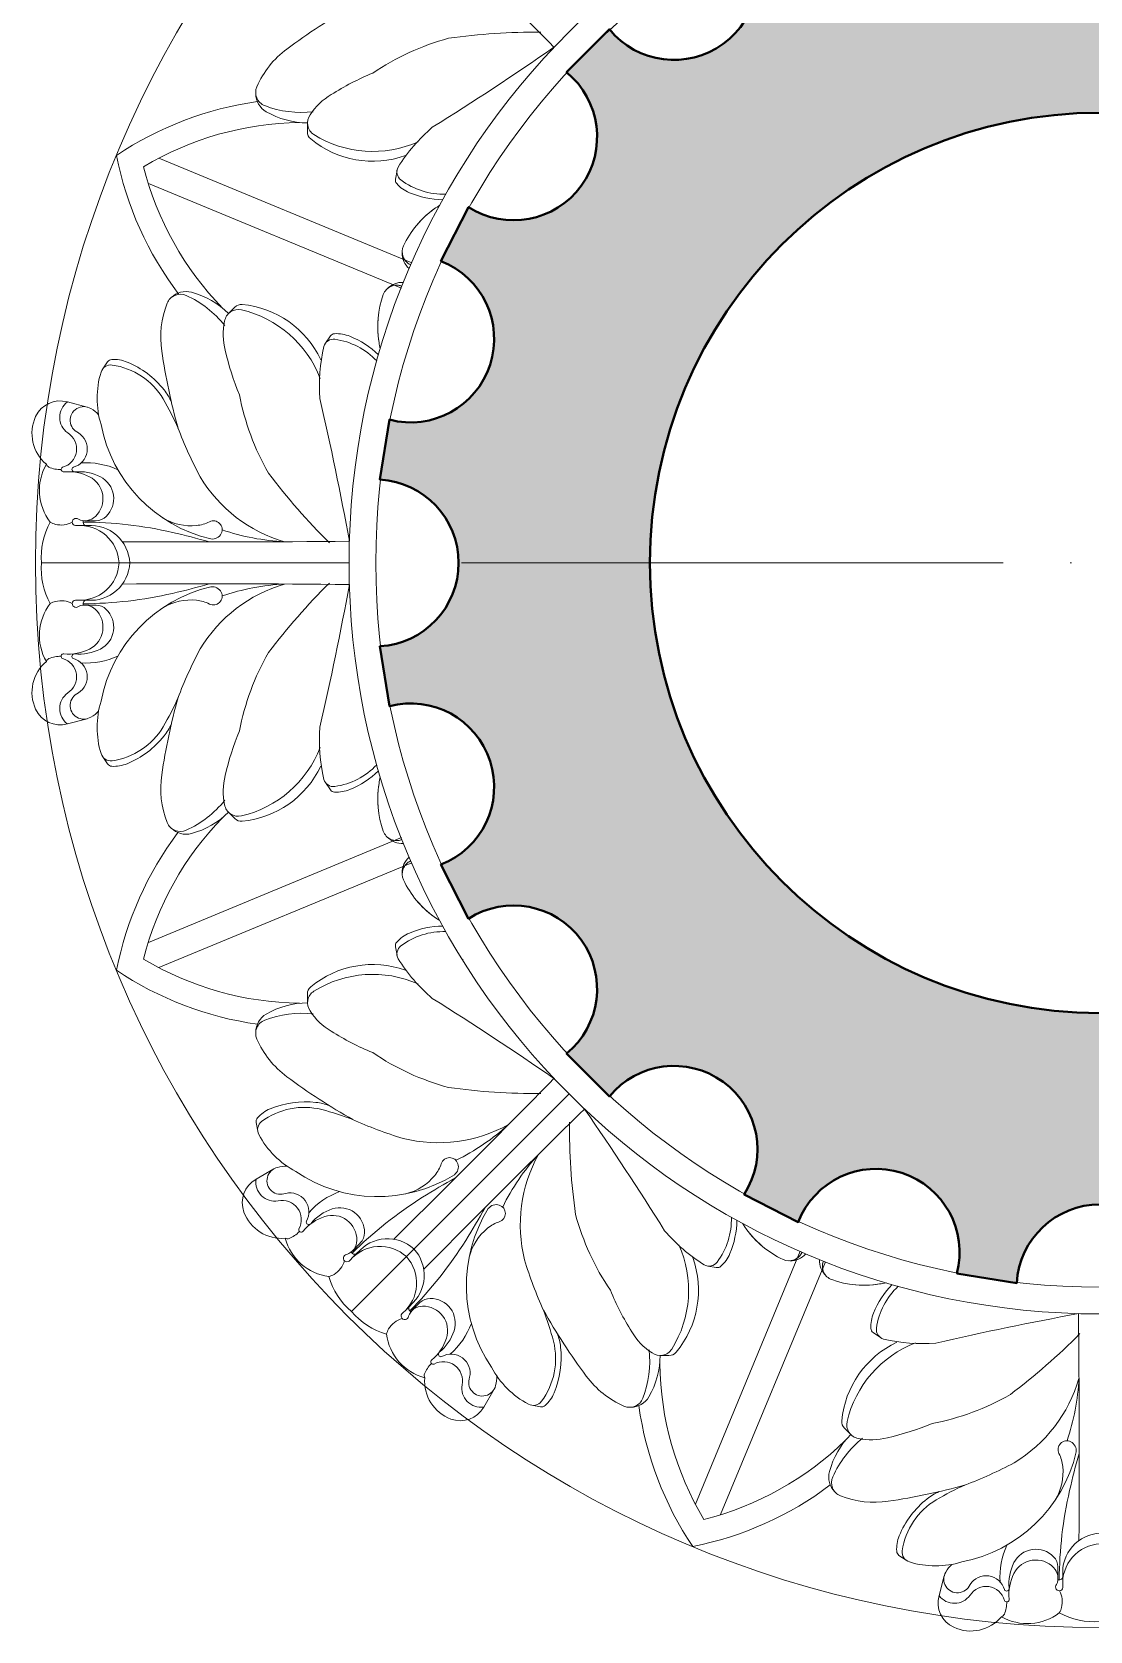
# Model space of a CAD drawing. Header units: millimetres. Extents: x 542654 to 551203, y 315718 to 321804.
# Drawn here: x 548504 to 548738.5, y 317888.3 to 318242.7 of the extents above; entities that cross this region are included whole.
import ezdxf

# ---------------------------------------------------------------- set-up
doc = ezdxf.new("R2010")
doc.units = ezdxf.units.MM
doc.linetypes.add('ACAD_ISO04W100', pattern=[30, 24, -3, 0, -3])
doc.layers.add('cad-block.com', color=250, linetype='Continuous')

msp = doc.modelspace()

# ---------------------------------------------------------------- hatches: boundary and pattern name
at = {"layer": 'cad-block.com', "lineweight": 0, "true_color": 0x000000}
h = msp.add_hatch(color=18, dxfattribs=at)
h.set_gradient(color2=(26, 26, 26), one_color=1, tint=0.1)
h.paths.add_polyline_path([(548819.65, 318264.97), (548807.67, 318271.07, -0.943989), (548772.53, 318282.49), (548759.25, 318284.59, -0.943989), (548722.31, 318284.59), (548709.03, 318282.49, -0.943989), (548673.89, 318271.07), (548661.91, 318264.97, -0.943988), (548632.03, 318243.25), (548622.52, 318233.75, -0.943988), (548600.8, 318203.86), (548594.7, 318191.88, -0.943986), (548583.28, 318156.74), (548581.18, 318143.46, -0.943988), (548581.18, 318106.52), (548583.28, 318093.24, -0.943987), (548594.7, 318058.11), (548600.8, 318046.13, -0.943983), (548622.52, 318016.24), (548632.03, 318006.73, -0.943983), (548661.91, 317985.02), (548673.89, 317978.91, -0.943986), (548709.03, 317967.5), (548722.31, 317965.39, -0.943989), (548759.25, 317965.39), (548772.53, 317967.5, -0.943986), (548807.67, 317978.91), (548819.65, 317985.02, -0.943984), (548849.53, 318006.73), (548859.04, 318016.24, -0.943989), (548880.76, 318046.13), (548886.86, 318058.11, -0.943988), (548898.28, 318093.24), (548900.38, 318106.52, -0.943988), (548900.38, 318143.46), (548898.28, 318156.74, -0.943989), (548886.86, 318191.88), (548880.76, 318203.86, -0.943989), (548859.04, 318233.75), (548849.53, 318243.25, -0.943989)])
h.paths.add_polyline_path([(548840.55, 318124.99, -1), (548641.01, 318124.99, -1)], flags=16)

# ---------------------------------------------------------------- linework, layer by layer
at = {"layer": 'cad-block.com', "color": 18, "lineweight": 0, "true_color": 0x000000}
for points in [[(548619.74, 318239.26, 0.00394), (548584.24, 318274.9)], [(548575.19, 318248.38, 0.031779), (548560.52, 318238.87, 0.130738), (548553.89, 318230.52, 0.427656), (548555.64, 318226.33, 0.120528), (548566.38, 318224.97, 0.120528)], [(548616.84, 318242.62, 0.036563), (548596.39, 318241.26, 0.084193), (548579.56, 318233.52)], [(548619.74, 318239.26, -0.011532), (548592.78, 318221.53, 0.073724), (548585.19, 318212.73, 0.369673), (548585.83, 318209.86, 0.170729), (548595.77, 318206.72, 0.170729)], [(548579.56, 318233.52, -0.067216), (548579.56, 318233.52, 0.045938), (548570.37, 318228.77, 0.12291), (548565.69, 318224.3, 0.43648), (548566.53, 318219.92, 0.249318), (548589.62, 318218.32, 0.168128)], [(548553.64, 318228.98, 0.266317), (548555.97, 318224.99, 0.128186), (548565.1, 318222.49, 3.392852)], [(548554, 318227.23, 0.113645), (548522.78, 318215.29, -59.120073)], [(548563.31, 318222.6, 0.131955), (548528.8, 318212.8, 0.275626)], [(548565.1, 318222.49), (548565.1, 318220.54, 0.215345), (548565.82, 318218.96, 0.264602), (548586.81, 318215.27, -41148.719541)], [(548536.62, 318184.51, -0.11481), (548522.78, 318215.29)], [(548546.27, 318181.47, -0.13196), (548528.8, 318212.8, -0.275626)], [(548584.95, 318211.96), (548584.6, 318210.06, 0.231904), (548584.88, 318209.05, 0.111123), (548587.7, 318207.04, 0.094061), (548595.07, 318205.48, 0.094061)], [(548584.95, 318211.96), (548584.6, 318210.06, 0.231904), (548584.88, 318209.05, 0.111123), (548587.7, 318207.04, 0.094061), (548595.07, 318205.48, 0.094061)], [(548594.42, 318204.28, 0.002653), (548593.22, 318203.44, 0.130738), (548586.39, 318195.26, 0.422249), (548587.99, 318191.05, 0.422249)], [(548594.42, 318204.28, 0.002653), (548593.22, 318203.44, 0.073107), (548588.86, 318199.28)], [(548586.1, 318193.73, 0.21611), (548587.63, 318190.21, 0.21611)], [(548586.1, 318193.73, 0.21611), (548587.63, 318190.21, 0.21611)], [(548586.16, 318193.32, 0.245898), (548587.99, 318191.05, 0.245898)], [(548534.92, 318183.79, -0.266317), (548539.39, 318184.97, -0.128186), (548547.62, 318180.27, -3.392852)], [(548581.22, 318172.42, -0.002653), (548580.97, 318173.86, -0.130738), (548581.92, 318184.48, -0.422249), (548586.03, 318186.32, -0.422249)], [(548582.8, 318185.76, -0.21611), (548586.37, 318187.17, -0.21611)], [(548582.8, 318185.76, -0.21611), (548586.37, 318187.17, -0.21611)], [(548583.13, 318186.01, -0.245898), (548586.03, 318186.32, -0.245898)], [(548536.44, 318154.83, -0.031779), (548532.8, 318171.93, -0.130738), (548534.01, 318182.53, -0.427656), (548538.21, 318184.25, -0.120528), (548546.77, 318177.62, -0.120528)], [(548547.62, 318180.27), (548548.99, 318181.65, -0.215345), (548550.62, 318182.27, -0.264602), (548568.07, 318170.03, 41148.719541)], [(548550.04, 318162.24, 0.067216), (548550.04, 318162.24, -0.045938), (548546.89, 318172.11, -0.12291), (548546.75, 318178.57, -0.43648), (548550.45, 318181.08, -0.249318), (548567.91, 318165.88, -0.168128)], [(548581.22, 318172.42, -0.002653), (548580.97, 318173.86, -0.073107), (548580.82, 318179.89)], [(548574.39, 318129.78, 0.011532), (548567.86, 318161.39, -0.073724), (548568.72, 318172.97, -0.369673), (548571.2, 318174.55, -0.170729), (548580.45, 318169.75, -0.170729)], [(548569.09, 318173.69), (548570.19, 318175.28, -0.231904), (548571.1, 318175.79, -0.111123), (548574.52, 318175.21, -0.094061), (548580.84, 318171.11, -0.094061)], [(548569.09, 318173.69), (548570.19, 318175.28, -0.231904), (548571.1, 318175.79, -0.111123), (548574.52, 318175.21, -0.094061), (548580.84, 318171.11, -0.094061)], [(548543.72, 318130.3, -0.2965), (548519.35, 318155.67, -0.148504), (548519.35, 318167.26, -0.369673), (548521.82, 318168.83, -0.227087), (548533.12, 318161.32, -0.031874), (548536.44, 318154.83)], [(548519.72, 318167.97), (548520.82, 318169.56, -0.231904), (548521.73, 318170.07, -0.111123), (548525.14, 318169.5, -0.128926), (548533.33, 318163.34, -0.064699), (548534.95, 318160.66, 0.833227)], [(548507.23, 318146.84, -0.336885), (548504.86, 318157.43, -0.369624), (548511.89, 318160.67, 0.09503)], [(548511.89, 318160.67, 0.506611), (548511.96, 318153.82, -0.650784), (548510.84, 318146.19, -0.030699)], [(548569.97, 318129.46, -0.036563), (548556.47, 318144.88, -0.084193), (548550.04, 318162.25)], [(548517.12, 318159.18, 1.076436), (548514.34, 318153.82, -0.650784), (548513.22, 318146.19, -0.030699)], [(548517.12, 318159.18, -0.08628), (548518.82, 318157.82, -0.096741)], [(548560.05, 318129.67, -0.189095), (548541.34, 318144.04, -0.033562), (548536.41, 318154.95, 0.115313), (548536.41, 318154.95, -1.802822)], [(548508.09, 318134.03), (548508.09, 318134.03, -0.304164), (548507.23, 318146.84, -1.721289)], [(548510.52, 318145.69, -0.116425), (548507.79, 318146.22, -0.214751), (548507.23, 318146.84, -1.361399)], [(548513.97, 318133.26, -1.646885), (548514.33, 318134.65, 0.30867), (548518.12, 318135.29, 0.514069), (548516.82, 318144.08, 0.145405), (548511.13, 318145.15, -0.845239), (548510.84, 318146.19, -0.471594)], [(548518.26, 318134.34, 0.185281), (548520.5, 318135.29, 0.514069), (548519.2, 318144.08, 0.145405), (548513.51, 318145.15, -0.845239), (548513.22, 318146.19)], [(548514.95, 318147.15, -0.126961), (548523.07, 318145.63, -0.586337)], [(548508.09, 318134.03, 0.150854), (548506.17, 318124.99, -3.307885)], [(548512.98, 318134.02, -0.186151), (548509.24, 318133.53, -0.094737), (548508.09, 318134.03, -15.762935)], [(548523.34, 318124.99, 0.424273), (548513.97, 318133.26, 2.119662)], [(548516.35, 318133.26, -0.607063), (548515.43, 318134.35, -0.607063)], [(548515.37, 318134.05, -0.055477), (548535.18, 318131.75, -0.013752), (548543.39, 318129.63, 1.957294)], [(548525.73, 318124.99, 0.424273), (548516.35, 318133.26, 2.119662)], [(548533.06, 318134.93, 0.161765), (548540.54, 318133.27, 0.093267), (548543.37, 318134.1, -0.728492), (548545.98, 318131.49, -0.314769), (548543.72, 318130.3, -32.564591)], [(548546.19, 318132.32, 0.069343), (548560.05, 318129.67, 1.99707)], [(548574.39, 318129.78, -0.00394), (548524.09, 318129.69)], [(548508.09, 318115.96, -0.150854), (548506.17, 318124.99, 3.307885)], [(548523.34, 318124.99, -0.424273), (548513.97, 318116.73, -2.119662)], [(548525.73, 318124.99, -0.424273), (548516.35, 318116.73, -2.119662)], [(548515.37, 318115.94, 0.055477), (548535.18, 318118.23, 0.013752), (548543.39, 318120.36, -1.957294)], [(548543.72, 318119.69, 0.2965), (548519.35, 318094.32, 0.148504), (548519.35, 318082.73, 0.369673), (548521.82, 318081.15, 0.227087), (548533.12, 318088.67, 0.031874), (548536.44, 318095.15)], [(548574.39, 318120.21, 0.00394), (548524.09, 318120.3)], [(548533.06, 318115.06, -0.161765), (548540.54, 318116.72, -0.093267), (548543.37, 318115.88, 0.728492), (548545.98, 318118.49, 0.314769), (548543.72, 318119.69, 32.564591)], [(548560.05, 318120.31, 0.189095), (548541.34, 318105.94, 0.033562), (548536.41, 318095.03, -0.115313), (548536.41, 318095.03, 1.802822)], [(548546.19, 318117.67, -0.069343), (548560.05, 318120.31, -1.99707)], [(548569.97, 318120.53, 0.036563), (548556.47, 318105.11, 0.084193), (548550.04, 318087.74)], [(548574.39, 318120.21, -0.011532), (548567.86, 318088.6, 0.073724), (548568.72, 318077.01, 0.369673), (548571.2, 318075.44, 0.170729), (548580.45, 318080.24, 0.170729)], [(548508.09, 318115.96), (548508.09, 318115.96, 0.304164), (548507.23, 318103.14, 1.721289)], [(548512.98, 318115.97, 0.186151), (548509.24, 318116.45, 0.094737), (548508.09, 318115.96, 15.762935)], [(548513.97, 318116.73, 1.646885), (548514.33, 318115.34, -0.30867), (548518.12, 318114.69, -0.514069), (548516.82, 318105.9, -0.145405), (548511.13, 318104.84, 0.845239), (548510.84, 318103.79, 0.471594)], [(548518.26, 318115.65, -0.185281), (548520.5, 318114.69, -0.514069), (548519.2, 318105.9, -0.145405), (548513.51, 318104.84, 0.845239), (548513.22, 318103.79)], [(548516.35, 318116.73, 0.607063), (548515.43, 318115.63, 0.607063)], [(548510.52, 318104.29, 0.116425), (548507.79, 318103.77, 0.214751), (548507.23, 318103.14, 1.361399)], [(548511.89, 318089.31, -0.506611), (548511.96, 318096.16, 0.650784), (548510.84, 318103.79, 0.030699)], [(548517.12, 318090.81, -1.076436), (548514.34, 318096.16, 0.650784), (548513.22, 318103.79, 0.030699)], [(548514.95, 318102.83, 0.126961), (548523.07, 318104.35, 0.586337)], [(548507.23, 318103.14, 0.336885), (548504.86, 318092.56, 0.369624), (548511.89, 318089.31, -0.09503)], [(548536.44, 318095.15, 0.031779), (548532.8, 318078.05, 0.130738), (548534.01, 318067.46, 0.427656), (548538.21, 318065.74, 0.120528), (548546.77, 318072.37, 0.120528)], [(548517.12, 318090.81, 0.08628), (548518.82, 318092.16, 0.096741)], [(548519.72, 318082.01), (548520.82, 318080.42, 0.231904), (548521.73, 318079.91, 0.111123), (548525.14, 318080.49, 0.128926), (548533.33, 318086.64, 0.064699), (548534.95, 318089.33, -0.833227)], [(548550.04, 318087.74, -0.067216), (548550.04, 318087.74, 0.045938), (548546.89, 318077.88, 0.12291), (548546.75, 318071.41, 0.43648), (548550.45, 318068.91, 0.249318), (548567.91, 318084.1, 0.168128)], [(548547.62, 318069.71), (548548.99, 318068.33, 0.215345), (548550.62, 318067.72, 0.264602), (548568.07, 318079.96, -41148.719541)], [(548569.09, 318076.3), (548570.19, 318074.7, 0.231904), (548571.1, 318074.19, 0.111123), (548574.52, 318074.77, 0.094061), (548580.84, 318078.87, 0.094061)], [(548569.09, 318076.3), (548570.19, 318074.7, 0.231904), (548571.1, 318074.19, 0.111123), (548574.52, 318074.77, 0.094061), (548580.84, 318078.87, 0.094061)], [(548581.22, 318077.57, 0.002653), (548580.97, 318076.13, 0.130738), (548581.92, 318065.51, 0.422249), (548586.03, 318063.66, 0.422249)], [(548581.22, 318077.57, 0.002653), (548580.97, 318076.13, 0.073107), (548580.82, 318070.1)], [(548546.3, 318068.52, 0.132635), (548528.8, 318037.19, 0.275626)], [(548534.92, 318066.2, 0.266317), (548539.39, 318065.02, 0.128186), (548547.62, 318069.71, 3.392852)], [(548536.41, 318065.21, 0.113644), (548522.78, 318034.69, -59.120073)], [(548582.8, 318064.22, 0.21611), (548586.37, 318062.81, 0.21611)], [(548582.8, 318064.22, 0.21611), (548586.37, 318062.81, 0.21611)], [(548583.13, 318063.97, 0.245898), (548586.03, 318063.66, 0.245898)], [(548586.1, 318056.26, -0.21611), (548587.63, 318059.78, -0.21611)], [(548586.1, 318056.26, -0.21611), (548587.63, 318059.78, -0.21611)], [(548594.42, 318045.7, -0.002653), (548593.22, 318046.54, -0.130738), (548586.39, 318054.73, -0.422249), (548587.99, 318058.94, -0.422249)], [(548586.16, 318056.67, -0.245898), (548587.99, 318058.94, -0.245898)], [(548594.42, 318045.7, -0.002653), (548593.22, 318046.54, -0.073107), (548588.86, 318050.7)], [(548584.95, 318038.02), (548584.6, 318039.93, -0.231904), (548584.88, 318040.93, -0.111123), (548587.7, 318042.94, -0.094061), (548595.07, 318044.51, -0.094061)], [(548584.95, 318038.02), (548584.6, 318039.93, -0.231904), (548584.88, 318040.93, -0.111123), (548587.7, 318042.94, -0.094061), (548595.07, 318044.51, -0.094061)], [(548619.74, 318010.72, 0.011532), (548592.78, 318028.45, -0.073724), (548585.19, 318037.26, -0.369673), (548585.83, 318040.12, -0.170729), (548595.77, 318043.27, -0.170729)], [(548563.31, 318027.39, -0.131961), (548528.8, 318037.19)], [(548599.65, 318037.1, -0.000702), (548599.48, 318037, -0.000702)], [(548554, 318022.76, -0.113645), (548522.78, 318034.69, 59.120073)], [(548565.1, 318027.5), (548565.1, 318029.44, -0.215345), (548565.82, 318031.03, -0.264602), (548586.81, 318034.71, 41148.719541)], [(548579.56, 318016.46, 0.067216), (548579.56, 318016.46, -0.045938), (548570.37, 318021.21, -0.12291), (548565.69, 318025.68, -0.43648), (548566.53, 318030.06, -0.249318), (548589.62, 318031.67, -0.168128)], [(548589.16, 318032.01, -0.000665), (548588.99, 318031.94, -0.000665)], [(548553.64, 318021, -0.266317), (548555.97, 318024.99, -0.128186), (548565.1, 318027.5, -3.392852)], [(548575.19, 318001.6, -0.031779), (548560.52, 318011.12, -0.130738), (548553.89, 318019.46, -0.427656), (548555.64, 318023.66, -0.120528), (548566.38, 318025.02, -0.120528)], [(548616.84, 318007.37, -0.036563), (548596.39, 318008.73, -0.084193), (548579.56, 318016.46)], [(548619.74, 318010.72, -0.00394), (548584.24, 317975.09)], [(548554.07, 317999.07), (548553.73, 318000.97, -0.231904), (548554.01, 318001.98, -0.111123), (548556.83, 318003.99, -0.128926), (548566.98, 318005.42, -0.064699), (548570.02, 318004.66, 0.833227)], [(548597.69, 317989.4, -0.2965), (548562.51, 317990.11, -0.148504), (548554.32, 317998.3, -0.369673), (548554.95, 318001.16, -0.227087), (548568.26, 318003.84, -0.031874), (548575.19, 318001.6)], [(548609.68, 318000.51, -0.189095), (548586.28, 317997.44, -0.033562), (548575.08, 318001.66, 0.115313), (548575.08, 318001.66, -1.802822)], [(548626.51, 318003.95, 0.00394), (548590.88, 317968.45)], [(548623.16, 318001.05, 0.036563), (548624.52, 317980.61, 0.084193), (548632.25, 317963.78)], [(548626.51, 318003.95, -0.011532), (548644.24, 317976.99, 0.073724), (548653.04, 317969.4, 0.369673), (548655.91, 317970.04, 0.170729), (548659.06, 317979.98, 0.170729)], [(548598.01, 317992.58, 0.069343), (548609.68, 318000.51, 1.99707)], [(548608.37, 317982.22, -0.069343), (548616.29, 317993.89, -1.99707)], [(548616.29, 317993.89, 0.189095), (548613.22, 317970.5, 0.033562), (548617.45, 317959.3, -0.115313), (548617.45, 317959.3, 1.802822)], [(548558.46, 317991.02, 1.076436), (548560.28, 317985.26, -0.650784), (548564.88, 317979.07, -0.030699)], [(548558.46, 317991.02, -0.08628), (548560.62, 317991.26, -0.096741)], [(548586.88, 317985.14, 0.161765), (548593.34, 317989.25, 0.093267), (548594.75, 317991.84, -0.728492), (548598.44, 317991.84, -0.314769), (548597.69, 317989.4, -32.564591)], [(548560.18, 317975.3, -0.336885), (548551.03, 317981.11, -0.369624), (548553.7, 317988.37, 0.09503)], [(548553.7, 317988.37, 0.506611), (548558.59, 317983.58, -0.650784), (548563.2, 317977.39, -0.030699)], [(548574.99, 317972, -0.055477), (548590.62, 317984.4, -0.013752), (548597.93, 317988.7, 1.957294)], [(548565.42, 317980.98, -0.126961), (548572.24, 317985.65, -0.586337)], [(548574.56, 317970.46, -1.646885), (548573.83, 317971.7, 0.30867), (548576.05, 317974.83, 0.514069), (548568.92, 317980.12, 0.145405), (548564.14, 317976.86, -0.845239), (548563.2, 317977.39, -0.471594)], [(548576.82, 317974.26, 0.185281), (548577.74, 317976.52, 0.514069), (548570.6, 317981.81, 0.145405), (548565.83, 317978.54, -0.845239), (548564.88, 317979.07)], [(548587.79, 317959.2, 0.055477), (548600.18, 317974.83, 0.013752), (548604.48, 317982.14, -1.957294)], [(548605.19, 317981.9, 0.2965), (548605.9, 317946.72, 0.148504), (548614.09, 317938.53, 0.369673), (548616.95, 317939.17, 0.227087), (548619.63, 317952.47, 0.031874), (548617.39, 317959.4)], [(548600.93, 317971.09, -0.161765), (548605.04, 317977.55, -0.093267), (548607.63, 317978.96, 0.728492), (548607.63, 317982.65, 0.314769), (548605.19, 317981.9, 32.564591)], [(548563.32, 317976.81, -0.116425), (548561.02, 317975.25, -0.214751), (548560.18, 317975.3, -1.361399)], [(548653.81, 317969.16), (548655.72, 317968.81, 0.231904), (548656.72, 317969.09, 0.111123), (548658.73, 317971.92, 0.094061), (548660.3, 317979.29, 0.094061)], [(548653.81, 317969.16), (548655.72, 317968.81, 0.231904), (548656.72, 317969.09, 0.111123), (548658.73, 317971.92, 0.094061), (548660.3, 317979.29, 0.094061)], [(548661.49, 317978.63, 0.002653), (548662.33, 317977.43, 0.130738), (548670.51, 317970.6, 0.422249), (548674.72, 317972.2, 0.422249)], [(548661.49, 317978.63, 0.002653), (548662.33, 317977.43, 0.073107), (548666.49, 317973.07)], [(548569.85, 317966.84), (548569.85, 317966.84, -0.304164), (548560.18, 317975.3, -1.721289)], [(548587.03, 317971.24, 0.424273), (548574.56, 317970.46, 2.119662)], [(548588.71, 317972.93, 0.424273), (548576.24, 317972.14, 2.119662)], [(548588.71, 317972.93, -0.424273), (548587.93, 317960.46, -2.119662)], [(548632.25, 317963.78, -0.067216), (548632.25, 317963.78, 0.045938), (548637, 317954.58, 0.12291), (548641.47, 317949.91, 0.43648), (548645.85, 317950.75, 0.249318), (548647.45, 317973.84, 0.168128)], [(548573.32, 317970.3, -0.186151), (548571.02, 317967.31, -0.094737), (548569.85, 317966.84, -15.762935)], [(548576.24, 317972.14, -0.607063), (548574.81, 317972.26, -0.607063)], [(548587.03, 317971.24, -0.424273), (548586.24, 317958.77, -2.119662)], [(548643.28, 317949.32), (548645.23, 317949.32, 0.215345), (548646.82, 317950.03, 0.264602), (548650.5, 317971.02, -41148.719541)], [(548672.04, 317970.32, 0.21611), (548675.56, 317971.84, 0.21611)], [(548672.04, 317970.32, 0.21611), (548675.56, 317971.84, 0.21611)], [(548672.46, 317970.37, 0.245898), (548674.72, 317972.2, 0.245898)], [(548680.01, 317967.02, -0.21611), (548678.6, 317970.58, -0.21611)], [(548680.01, 317967.02, -0.21611), (548678.6, 317970.58, -0.21611)], [(548693.35, 317965.43, -0.002653), (548691.91, 317965.18, -0.130738), (548681.3, 317966.14, -0.422249), (548679.45, 317970.24, -0.422249)], [(548679.76, 317967.35, -0.245898), (548679.45, 317970.24, -0.245898)], [(548569.85, 317966.84, 0.150854), (548574.88, 317959.1, -3.307885)], [(548693.35, 317965.43, -0.002653), (548691.91, 317965.18, -0.073107), (548685.88, 317965.03)], [(548590.04, 317961.04, -0.185281), (548592.31, 317961.95, -0.514069), (548597.6, 317954.81, -0.145405), (548594.33, 317950.04, 0.845239), (548594.86, 317949.09)], [(548692.08, 317953.31), (548690.49, 317954.41, -0.231904), (548689.98, 317955.32, -0.111123), (548690.56, 317958.73, -0.094061), (548694.66, 317965.05, -0.094061)], [(548692.08, 317953.31), (548690.49, 317954.41, -0.231904), (548689.98, 317955.32, -0.111123), (548690.56, 317958.73, -0.094061), (548694.66, 317965.05, -0.094061)], [(548735.99, 317958.6, 0.011532), (548704.39, 317952.07, -0.073724), (548692.8, 317952.94, -0.369673), (548691.22, 317955.41, -0.170729), (548696.03, 317964.66, -0.170729)], [(548582.63, 317954.07, -0.150854), (548574.88, 317959.1, 3.307885)], [(548586.24, 317958.77, 1.646885), (548587.49, 317958.05, -0.30867), (548590.62, 317960.26, -0.514069), (548595.91, 317953.13, -0.145405), (548592.64, 317948.35, 0.845239), (548593.18, 317947.41, 0.471594)], [(548587.93, 317960.46, 0.607063), (548588.05, 317959.02, 0.607063)], [(548617.39, 317959.4, 0.031779), (548626.91, 317944.74, 0.130738), (548635.25, 317938.1, 0.427656), (548639.44, 317939.86, 0.120528), (548640.81, 317950.59, 0.120528)], [(548735.99, 317958.6, -0.00394), (548736.09, 317908.3)], [(548586.08, 317957.53, 0.186151), (548583.1, 317955.23, 0.094737), (548582.63, 317954.07, 15.762935)], [(548596.76, 317949.64, 0.126961), (548601.43, 317956.45, 0.586337)], [(548582.63, 317954.07), (548582.63, 317954.07, 0.304164), (548591.09, 317944.39, 1.721289)], [(548614.86, 317938.28), (548616.76, 317937.94, 0.231904), (548617.76, 317938.22, 0.111123), (548619.77, 317941.04, 0.128926), (548621.21, 317951.19, 0.064699), (548620.45, 317954.23, -0.833227)], [(548685.5, 317931.83), (548684.12, 317933.21, -0.215345), (548683.51, 317934.83, -0.264602), (548695.75, 317952.28, 41148.719541)], [(548703.53, 317934.25, 0.067216), (548703.53, 317934.25, -0.045938), (548693.66, 317931.11, -0.12291), (548687.2, 317930.96, -0.43648), (548684.69, 317934.66, -0.249318), (548699.89, 317952.12, -0.168128)], [(548736.31, 317954.18, -0.036563), (548720.89, 317940.68, -0.084193), (548703.53, 317934.25)], [(548604.16, 317937.91, -0.506611), (548599.36, 317942.81, 0.650784), (548593.18, 317947.41, 0.030699)], [(548606.8, 317942.67, -1.076436), (548601.05, 317944.49, 0.650784), (548594.86, 317949.09, 0.030699)], [(548636.79, 317937.85, 0.266317), (548640.78, 317940.18, 0.128186), (548643.28, 317949.32, 3.392852)], [(548592.6, 317947.54, 0.116425), (548591.04, 317945.23, 0.214751), (548591.09, 317944.39, 1.361399)], [(548591.09, 317944.39, 0.336885), (548596.9, 317935.24, 0.369624), (548604.16, 317937.91, -0.09503)], [(548606.8, 317942.67, 0.08628), (548607.05, 317944.83, 0.096741)], [(548643.18, 317947.52, 0.131955), (548652.98, 317913.01, 0.275626)], [(548736.1, 317944.26, -0.189095), (548721.73, 317925.55, -0.033562), (548710.82, 317920.62, 0.115313), (548710.82, 317920.62, -1.802822)], [(548733.45, 317930.41, 0.069343), (548736.1, 317944.26, 1.99707)], [(548638.55, 317938.21, 0.113645), (548650.48, 317906.99, -59.120073)], [(548684.3, 317930.48, -0.13196), (548652.98, 317913.01, -0.275626)], [(548681.98, 317919.13, -0.266317), (548680.81, 317923.6, -0.128186), (548685.5, 317931.83, -3.392852)], [(548710.94, 317920.65, -0.031779), (548693.84, 317917.01, -0.130738), (548683.25, 317918.22, -0.427656), (548681.52, 317922.42, -0.120528), (548688.15, 317930.98, -0.120528)], [(548730.84, 317917.28, 0.161765), (548732.51, 317924.75, 0.093267), (548731.67, 317927.58, -0.728492), (548734.28, 317930.19, -0.314769), (548735.48, 317927.94, -32.564591)], [(548735.48, 317927.94, -0.2965), (548710.1, 317903.56, -0.148504), (548698.52, 317903.56, -0.369673), (548696.94, 317906.03, -0.227087), (548704.46, 317917.33, -0.031874), (548710.94, 317920.65)], [(548731.73, 317899.58, -0.055477), (548734.02, 317919.4, -0.013752), (548736.14, 317927.61, 1.957294)], [(548680.99, 317920.63, -0.113645), (548650.48, 317906.99, 59.120073)], [(548697.8, 317903.93), (548696.21, 317905.03, -0.231904), (548695.7, 317905.94, -0.111123), (548696.27, 317909.36, -0.128926), (548702.43, 317917.55, -0.064699), (548705.12, 317919.16, 0.833227)], [(548740.78, 317909.94, 0.424273), (548732.52, 317900.57, 2.119662)], [(548718.62, 317899.16, -0.126961), (548720.14, 317907.29, -0.586337)], [(548731.43, 317902.47, 0.185281), (548730.48, 317904.72, 0.514069), (548721.69, 317903.41, 0.145405), (548720.63, 317897.73, -0.845239), (548719.58, 317897.43)], [(548740.78, 317907.56, 0.424273), (548732.52, 317898.18, 2.119662)], [(548706.6, 317901.34, -0.08628), (548707.95, 317903.04, -0.096741)], [(548732.52, 317898.18, -1.646885), (548731.13, 317898.55, 0.30867), (548730.48, 317902.33, 0.514069), (548721.69, 317901.03, 0.145405), (548720.63, 317895.34, -0.845239), (548719.58, 317895.05, -0.471594)], [(548705.1, 317896.1, 0.506611), (548711.95, 317896.17, -0.650784), (548719.58, 317895.05, -0.030699)], [(548706.6, 317901.34, 1.076436), (548711.95, 317898.56, -0.650784), (548719.58, 317897.43, -0.030699)], [(548732.52, 317900.57, -0.607063), (548731.42, 317899.64, -0.607063)], [(548718.93, 317891.44, -0.336885), (548708.34, 317889.08, -0.369624), (548705.1, 317896.1, 0.09503)], [(548720.08, 317894.73, -0.116425), (548719.56, 317892, -0.214751), (548718.93, 317891.44, -1.361399)], [(548731.76, 317897.19, -0.186151), (548732.24, 317893.45, -0.094737), (548731.74, 317892.3, -15.762935)], [(548731.74, 317892.3), (548731.74, 317892.3, -0.304164), (548718.93, 317891.44, -1.721289)], [(548731.74, 317892.3, 0.150854), (548740.78, 317890.38, -3.307885)]]:
    msp.add_lwpolyline(points, format="xyb", dxfattribs=at)
at = {"layer": 'cad-block.com', "color": 18, "lineweight": 40, "true_color": 0x000000}
msp.add_lwpolyline([(548759.25, 317965.39, 0.943989), (548722.31, 317965.39), (548709.03, 317967.5, 0.943986), (548673.89, 317978.91), (548661.91, 317985.02, 0.943983), (548632.03, 318006.73), (548622.52, 318016.24, 0.943983), (548600.8, 318046.13), (548594.7, 318058.11, 0.943987), (548583.28, 318093.24), (548581.18, 318106.52, 0.943988), (548581.18, 318143.46), (548583.28, 318156.74, 0.943986), (548594.7, 318191.88), (548600.8, 318203.86, 0.943988), (548622.52, 318233.75), (548632.03, 318243.25, 0.943988), (548661.91, 318264.97)], format="xyb", dxfattribs=at)
at = {"layer": 'cad-block.com', "color": 18, "lineweight": 0, "true_color": 0x000000}
for points in [[(548532.16, 318214.68), (548588.22, 318191.46)], [(548529.84, 318209.09), (548585.91, 318185.87)], [(548511.89, 318160.67), (548516.29, 318159.53)], [(548516.43, 318133.26), (548514.66, 318133.28)], [(548518.26, 318134.34), (548515.76, 318134.34), (548515.76, 318134.34)], [(548506.17, 318124.99), (548574.32, 318124.99)], [(548516.43, 318116.72), (548514.66, 318116.7)], [(548518.26, 318115.65), (548515.76, 318115.65), (548515.76, 318115.65)], [(548511.89, 318089.31), (548516.29, 318090.46)], [(548529.84, 318040.89), (548585.91, 318064.12)], [(548532.16, 318035.3), (548588.22, 318058.53)], [(548574.88, 317959.1), (548623.08, 318007.29)], [(548553.7, 317988.37), (548557.62, 317990.68)], [(548576.82, 317974.25), (548575.06, 317972.48), (548575.06, 317972.48)], [(548651.09, 317916.37), (548674.31, 317972.43)], [(548576.29, 317972.2), (548575.03, 317970.97)], [(548656.68, 317914.06), (548679.9, 317970.12)], [(548587.99, 317960.5), (548586.75, 317959.24)], [(548590.04, 317961.04), (548588.27, 317959.27), (548588.27, 317959.27)], [(548604.16, 317937.91), (548606.47, 317941.84)], [(548731.43, 317902.47), (548731.43, 317899.97), (548731.43, 317899.97)], [(548705.1, 317896.1), (548706.24, 317900.51)], [(548732.51, 317900.64), (548732.49, 317898.88)]]:
    msp.add_lwpolyline(points, dxfattribs=at)
at = {"layer": 'cad-block.com', "color": 18, "linetype": 'ACAD_ISO04W100', "lineweight": 15, "ltscale": 5, "true_color": 0x000000}
msp.add_lwpolyline([(548599.27, 318124.99), (548891.59, 318124.99)], dxfattribs=at)
at = {"layer": 'cad-block.com', "color": 18, "lineweight": 0, "true_color": 0x000000}
for radius in [235.97, 235.97, 166.46, 160.52]:
    msp.add_circle((548740.78, 318124.99), radius, dxfattribs=at)
at = {"layer": 'cad-block.com', "color": 18, "lineweight": 40, "true_color": 0x000000}
msp.add_circle((548740.78, 318124.99), 99.77, dxfattribs=at)

doc.saveas('drawing.dxf')
